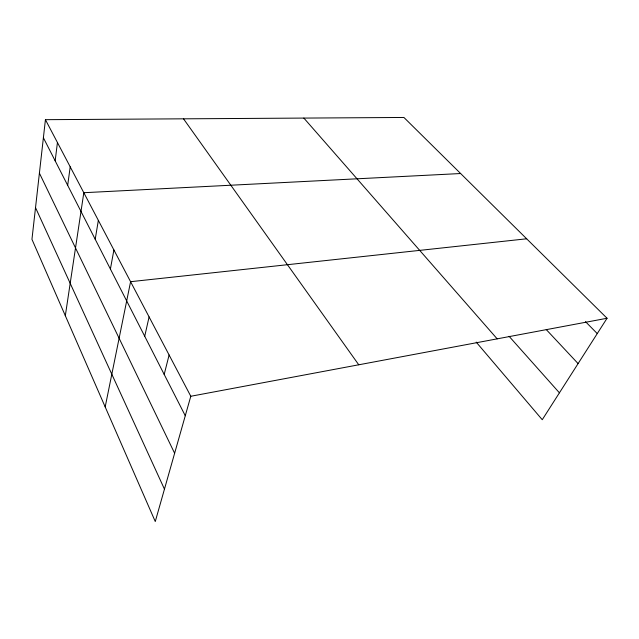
<?xml version="1.0" encoding="UTF-8"?>
<svg xmlns="http://www.w3.org/2000/svg" width="639" height="639" viewBox="0 0 639 639"><rect width="100%" height="100%" fill="white"/><g stroke="black" fill="none" stroke-linecap="round" stroke-linejoin="round"><path stroke-width="0.96" d="M45.425 119.677L31.95 239.345L155.269 521.536L190.797 396.268L45.425 119.677L403.92 117.464L607.05 318.262L542.247 419.719L476.199 342.105M55.17 160.828L57.438 142.529M67.678 185.342L70.21 166.827M65.322 315.714L83.813 192.714L460.639 173.528M95.211 239.282L98.35 220.367M110.403 269.051L113.902 249.953M105.187 406.931L130.588 281.695L526.664 238.794M144.718 336.282L149.095 316.912M164.191 374.43L169.103 354.98M190.797 396.268L607.05 318.262M585.476 321.633L597.257 333.59M546.257 329.572L578.095 363.599M509.075 336.29L559.421 392.833M303.852 118.079L497.174 338.854M183.513 118.822L358.751 364.789M43.388 137.76L185.278 415.741M39.402 173.145L174.631 453.283M35.52 207.635L164.455 489.154"/></g></svg>
